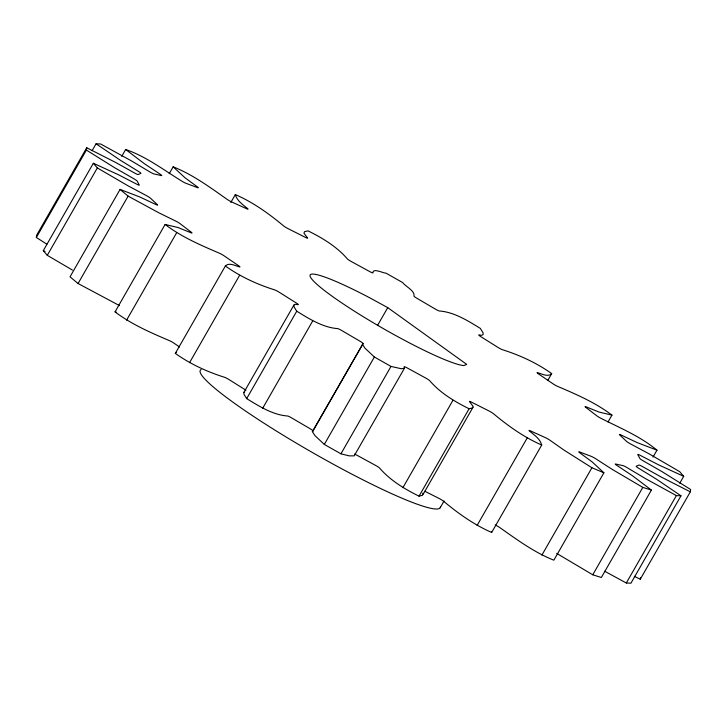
<?xml version="1.0" encoding="UTF-8"?>
<svg xmlns="http://www.w3.org/2000/svg" width="727" height="727" viewBox="0 0 727 727"><rect width="100%" height="100%" fill="white"/><g stroke="black" fill="none" stroke-linecap="round" stroke-linejoin="round"><path stroke-width="1.09" d="M179.533 346.97L174.207 343.335A4.198 0.473 29.8 0 0 169.055 340.481C150.325 332.484 131.314 324.26 115.057 311.865L165.111 224.461C181.368 236.857 200.388 245.081 219.109 253.078A4.198 0.473 29.8 0 1 224.261 255.931L238.465 265.628A4.198 0.473 29.8 0 1 239.301 266.854C235.157 265.718 228.969 262.165 225.37 266C240.219 276.551 257.067 284.375 274.433 289.809A4.198 0.473 29.8 0 1 279.332 292.327L295.989 302.786A4.198 0.473 29.8 0 1 298.106 304.686L295.298 304.286L293.917 305.031L294.017 306.839L296.743 311.211C309.02 318.735 322.797 327.504 337.537 328.595A4.198 0.473 29.8 0 1 341.835 330.585L359.81 341.117A4.198 0.473 29.8 0 1 363.082 343.553L312.356 431.611L314.909 435.573L324.315 444.415L340.936 453.821L349.142 455.856L354.176 455.865L404.466 368.225L404.112 366.772A4.198 0.473 29.8 0 1 407.529 368.116L425.595 377.985A4.198 0.473 29.8 0 1 429.784 380.794C440.317 392.998 454.784 401.713 469.106 408.756L472.559 407.883L473.113 406.438L469.624 401.749A4.198 0.473 29.8 0 1 471.923 402.358L488.853 410.891A4.198 0.473 29.8 0 1 493.678 413.881C508.346 426.104 524.167 437.39 541.724 445.033L491.67 532.437C474.104 524.794 458.292 513.507 443.624 501.285A4.198 0.473 29.8 0 0 438.79 498.295L424.859 491.27M362.409 344.207L364.963 348.169L374.369 357.002L390.99 366.417L401.304 368.734L404.466 368.225M354.431 454.111A4.198 0.473 29.8 0 1 357.475 455.52L375.541 465.389A4.198 0.473 29.8 0 1 379.73 468.197C390.254 480.411 404.721 489.117 419.043 496.159L422.505 495.287L422.85 493.07M46.882 244.208L36.35 237.475L36.668 235.166L86.731 147.763L115.629 162.439L134.15 172.772A4.198 0.473 29.8 0 0 138.139 174.535L140.865 173.371A4.198 0.473 29.8 0 0 138.012 171.127L120.518 160.358L96.064 143.792L92.129 150.662M36.35 237.475L86.404 150.071L86.731 147.763M634.28 576.284L640.269 579.237L640.487 577.692M640.269 579.237L690.332 491.834L690.65 489.525L662.179 471.732L643.704 461.127A4.198 0.473 29.8 0 1 639.842 458.437L637.815 454.593A4.198 0.473 29.8 0 1 640.823 455.665L658.553 464.835L683.707 476.339L679.772 483.21M293.917 305.031L243.863 392.435L243.963 394.252L246.68 398.614C258.966 406.139 272.734 414.908 287.483 415.998A4.198 0.473 29.8 0 1 291.781 417.989L309.757 428.521A4.198 0.473 29.8 0 1 313.019 430.957L363.082 343.553M245.926 390.19L229.269 379.73A4.198 0.473 29.8 0 0 224.379 377.222C207.013 371.779 190.165 363.954 175.307 353.413L176.379 352.25M230.832 202.424L235.33 194.563C252.896 202.206 268.708 213.493 283.376 225.715A4.198 0.473 29.8 0 0 288.21 228.705L305.131 237.238A4.198 0.473 29.8 0 0 307.43 237.847L303.95 233.158L304.495 231.713L307.957 230.841C322.279 237.883 336.746 246.589 347.27 258.803A4.198 0.473 29.8 0 0 351.459 261.611L369.525 271.48A4.198 0.473 29.8 0 0 372.942 272.825C372.587 267.645 383.256 273.225 386.064 273.179L402.685 282.585C405.548 286.602 415.099 290.773 413.981 296.043A4.198 0.473 29.8 0 0 417.243 298.479L435.219 309.011A4.198 0.473 29.8 0 0 439.517 311.002C454.266 312.092 468.034 320.861 480.32 328.386L483.037 332.748L483.137 334.565L481.765 335.311L478.948 334.911A4.198 0.473 29.8 0 0 481.074 336.81L497.731 347.27A4.198 0.473 29.8 0 0 502.621 349.778C519.987 355.221 536.835 363.046 551.693 373.587C548.085 377.422 541.906 373.878 537.762 372.742A4.198 0.473 29.8 0 0 538.589 373.969L552.793 383.665A4.198 0.473 29.8 0 0 557.945 386.519C576.675 394.516 595.686 402.74 611.943 415.135L608.008 422.005M72.455 270.08L47.282 255.322L43.293 250.661L93.347 163.257L118.51 174.762L136.231 183.931A4.198 0.473 29.8 0 0 139.239 184.994L137.221 181.159A4.198 0.473 29.8 0 0 133.35 178.469L114.875 167.864L86.404 150.071M47.282 255.322L97.336 167.919L93.347 163.257M121.718 156.378L125.653 149.498C145.682 156.332 163.039 169.464 180.95 180.596A4.198 0.473 29.8 0 0 186.048 183.331L197.39 187.593A4.198 0.473 29.8 0 0 197.072 186.648L184.958 177.724L173.153 166.819L169.218 173.698M97.336 167.919L127.888 185.721L146.082 195.445A4.198 0.473 29.8 0 1 150.698 198.389L157.332 204.65A4.198 0.473 29.8 0 1 155.505 204.342L139.784 196.962L120.082 189.42L70.028 276.823L78.062 283.521L119.501 305.613M78.062 283.521L128.116 196.117L120.082 189.42M126.58 320.153L176.643 232.749M175.307 353.413L225.37 266M189.547 362.709L239.601 275.306M246.68 398.614L296.743 311.211M262.656 408.301L312.719 320.898M377.586 325.369L387.745 307.639L369.67 297.77A90.321 10.223 29.8 0 0 331.93 296.08A90.321 10.223 29.8 0 0 463.98 365.545L466.707 364.381L387.745 307.639M324.315 444.415L374.369 357.002M340.936 453.821L390.99 366.417M402.903 487.672L452.966 400.268M419.043 496.159L469.106 408.756M422.978 494.605L473.032 407.202M440.189 507.755L444.052 501.012M547.758 380.466L551.693 373.587M477.112 525.439L527.166 438.036M541.86 555.155L591.923 467.752L603.901 472.777L553.847 560.181C534.418 552.502 517.36 539.925 500.349 527.966A4.198 0.473 29.8 0 0 495.214 524.994M653.037 457.056L656.972 450.177C640.632 436.609 620.631 428.212 601.729 418.707A4.198 0.473 29.8 0 1 596.667 415.708L585.88 407.447A4.198 0.473 29.8 0 1 586.398 406.966L599.048 412.064L611.943 415.135M592.759 574.793L642.813 487.39L651.41 490.089L601.347 577.502L592.759 574.793L556.682 553.374M626.32 582.999L676.383 495.596L680.99 495.805L630.936 583.208L626.32 582.999L604.646 571.222M243.863 392.435L244.735 391.762M312.356 431.611L313.019 430.957M96.064 143.792L100.68 144.001L131.36 160.849L149.408 171.636A4.198 0.473 29.8 0 0 154.106 173.962L161.385 175.57A4.198 0.473 29.8 0 0 159.749 173.917L144.419 163.729L125.653 149.498M165.111 224.461L178.006 227.533L190.656 232.631A4.198 0.473 29.8 0 0 191.174 232.149L180.387 223.889A4.198 0.473 29.8 0 0 175.334 220.89L158.659 212.711L128.116 196.117M115.057 311.865L116.175 312.001M656.972 450.177L637.279 442.634L621.549 435.246A4.198 0.473 29.8 0 0 619.731 434.946L626.356 441.207A4.198 0.473 29.8 0 0 630.972 444.152L649.175 453.875L679.718 471.678L683.707 476.339M173.153 166.819C192.582 174.498 209.64 187.075 226.651 199.034A4.198 0.473 29.8 0 0 231.786 202.006L246.417 208.631A4.198 0.473 29.8 0 0 247.444 208.449C242.782 204.605 236.938 200.743 235.33 194.563M43.293 250.661L45.047 251.415M690.332 491.834L661.425 477.157L642.904 466.825A4.198 0.473 29.8 0 0 638.915 465.062L636.198 466.225A4.198 0.473 29.8 0 0 639.042 468.47L656.545 479.229L680.99 495.805M676.383 495.596L645.703 478.748L627.655 467.961A4.198 0.473 29.8 0 0 622.948 465.634L615.669 464.026A4.198 0.473 29.8 0 0 617.305 465.68L632.635 475.867L651.41 490.089M642.813 487.39L612.452 469.515L596.104 459.001A4.198 0.473 29.8 0 0 591.015 456.256L579.664 452.003A4.198 0.473 29.8 0 0 579.982 452.948L592.096 461.872L603.901 472.777M591.923 467.752L563.943 450.068L550.403 440.553A4.198 0.473 29.8 0 0 545.268 437.59L530.637 430.966A4.198 0.473 29.8 0 0 529.61 431.147C534.272 434.991 540.125 438.854 541.724 445.033M491.588 531.864L491.67 532.437M440.48 506.746A138.239 15.649 29.8 0 1 311.883 452.221A138.239 15.649 29.8 0 1 201.152 369.498"/></g></svg>
